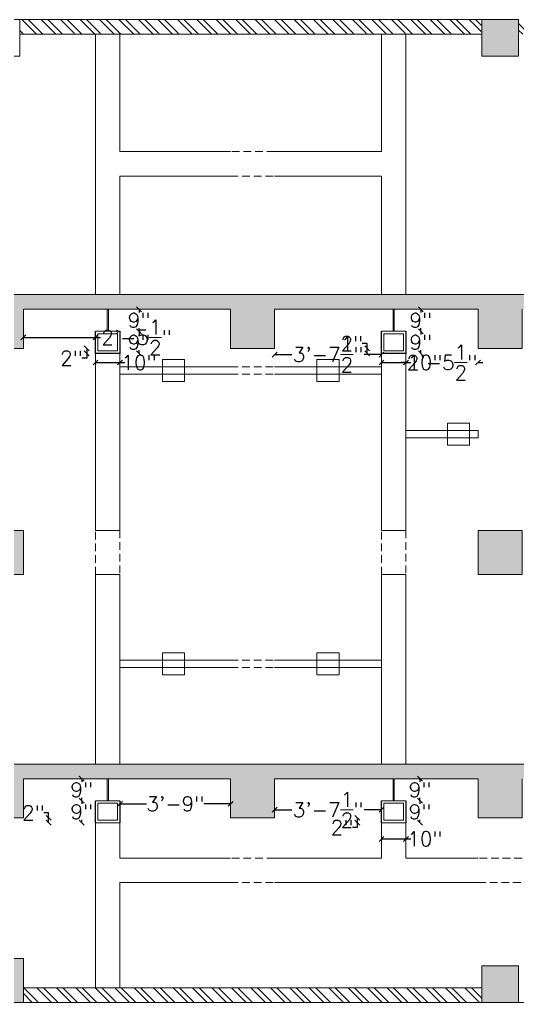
# Model space of a CAD drawing. Header units: inches. Extents: x 111501 to 134888, y 46021 to 52102.
# Drawn here: x 118093 to 118296.9, y 46318.8 to 46720.8 of the extents above; entities that cross this region are included whole.
import ezdxf

# ---------------------------------------------------------------- set-up
doc = ezdxf.new("R2010")
doc.units = ezdxf.units.IN
doc.header["$MEASUREMENT"] = 0
doc.linetypes.add('ACAD_ISO02W100', pattern=[15, 12, -3])
doc.linetypes.add('HIDDEN2', pattern=[4.7625, 3.175, -1.5875])
for name, color, linetype, lineweight in [('column', 252, 'Continuous', 9), ('dimension', 250, 'Continuous', 0), ('exterior', 7, 'Continuous', 5), ('SECTION', 7, 'Continuous', 0), ('wall', 7, 'Continuous', 9)]:
    doc.layers.add(name, color=color, linetype=linetype, lineweight=lineweight)
doc.layers.add('false ceiling', color=5, linetype='Continuous')
doc.styles.get("Standard").update_dxf_attribs({"font": 'txt.shx', "height": 6})
doc.dimstyles.new('Standard$0', dxfattribs={"dimtxt": 4, "dimasz": 2, "dimexe": 0.125, "dimexo": 0.125, "dimgap": 0.25, "dimtad": 0, "dimtih": 1, "dimtoh": 1, "dimdec": 1, "dimlfac": -1, "dimzin": 0, "dimdsep": 46, "dimlunit": 4, "dimtxsty": 'Standard', "dimblk": 'OBLIQUE', "dimblk1": 'DOTSMALL', "dimblk2": 'DOTSMALL', "dimcen": 0, "dimse1": 1, "dimse2": 1, "dimadec": 0, "dimazin": 0, "dimtfac": 1, "dimtdec": 1, "dimtofl": 0, "dimtmove": 0, "dimatfit": 3, "dimfxl": 1, "dimtolj": 1, "dimtzin": 0, "dimarcsym": 0})
pattern_1 = [(135, (165811.399, -52608.515), (-3.97747564, -3.97747564), []), (135, (165811.399, -52605.8636), (-3.97747564, -3.97747564), [])]
pattern_2 = [(0, (-2255.474, -1100.255), (0, 10), [0, -10]), (0, (-2255.374, -1103.755), (0, 10), [0, -10]), (0, (-2255.074, -1098.355), (0, 10), [0, -10]), (338.1986, (-2260.274, -1101.4553), (30.00000273, -9.999999105), [1.07703, -52.77462]), (216.8699, (-2259.274, -1101.8553), (29.999999178, 20.000001233), [0.5, -49.5]), (130.6013, (-2259.6739, -1102.1553), (50.000004212, -59.999990182), [0.92195, -91.27349]), (206.5651, (-2262.974, -1103.3553), (-9.99999158, -10.0000131), [0.22361, -22.13707]), (326.3099, (-2263.174, -1103.4553), (19.99999558, -10.000013345), [0.36056, -35.69496]), (108.4349, (-2262.874, -1103.6553), (-9.99998403, 20.000004346), [0.31623, -31.30655]), (225, (-2256.574, -1104.355), (-2e-15, -10.0000031), [0.42426, -13.71787]), (0, (-2256.874, -1104.655), (10, 10), [0.6, -9.4]), (135, (-2256.274, -1104.655), (-10.0000031, 1e-15), [0.42426, -13.71787]), (251.5651, (-2257.774, -1097.9553), (9.99998403, 20.000004346), [0.31623, -31.30655]), (0, (-2257.874, -1098.255), (10, 10), [0.5, -9.5]), (143.1301, (-2257.374, -1098.2553), (-29.999999178, 20.000001233), [0.5, -49.5]), (213.6901, (-2263.074, -1097.8553), (19.99999558, 10.000013345), [0.36056, -35.69496]), (341.5651, (-2263.374, -1098.0553), (-20.000004346, 9.99998403), [0.63246, -30.99032]), (126.8699, (-2262.774, -1098.2553), (20.000001233, -29.999999178), [0.5, -49.5]), (0, (-2260.174, -1098.255), (0, 10), [0, -10]), (0, (-2262.874, -1100.855), (0, 10), [0, -10]), (0, (-2260.074, -1104.555), (0, 10), [0, -10]), (0, (-2257.374, -1101.455), (0, 10), [0, -10]), (0, (-2260.274, -1099.755), (0, 10), [0, -10]), (0, (-2262.474, -1099.455), (0, 10), [0, -10]), (0, (-2261.574, -1100.055), (0, 10), [0, -10]), (0, (-2261.974, -1102.455), (0, 10), [0, -10]), (0, (-2264.374, -1102.055), (0, 10), [0, -10]), (0, (-2264.274, -1099.755), (0, 10), [0, -10]), (0, (-2264.574, -1097.555), (0, 10), [0, -10]), (0, (-2261.474, -1097.155), (0, 10), [0, -10]), (0, (-2259.274, -1096.755), (0, 10), [0, -10]), (0, (-2255.774, -1097.155), (0, 10), [0, -10]), (0, (-2258.174, -1100.255), (0, 10), [0, -10]), (0, (-2259.174, -1098.455), (0, 10), [0, -10]), (0, (-2258.374, -1103.255), (0, 10), [0, -10]), (0, (-2261.374, -1103.755), (0, 10), [0, -10]), (0, (-2258.374, -1105.955), (0, 10), [0, -10]), (0, (-2261.674, -1105.355), (0, 10), [0, -10]), (0, (-2264.874, -1105.655), (0, 10), [0, -10]), (0, (-2263.674, -1106.155), (0, 10), [0, -10]), (0, (-2263.574, -1104.755), (0, 10), [0, -10]), (0, (-2256.874, -1106.355), (0, 10), [0, -10]), (0, (-2255.674, -1102.255), (0, 10), [0, -10]), (0, (-2256.174, -1099.255), (0, 10), [0, -10]), (0, (-2260.774, -1106.455), (0, 10), [0, -10])]

# ---------------------------------------------------------------- blocks, each defined once
blk = doc.blocks.new('_Oblique')
at = {"color": 0, "linetype": 'ByBlock', "lineweight": -2}
blk.add_line((-0.5, -0.5), (0.5, 0.5), dxfattribs=at)
blk = doc.blocks.new('*D1424')
at = {"layer": 'Defpoints', "color": 0, "transparency": 16777216}
for p in [(118118.37, 46410.26), (118124.48, 46410.26), (118124.72, 46401.26)]:
    blk.add_point(p, dxfattribs=at)
at = {"layer": 'dimension', "color": 0, "lineweight": -2, "transparency": 16777216}
for p, q in [((118118.37, 46410.26), (118118.37, 46409.01)), ((118118.37, 46401.26), (118118.37, 46402.51))]:
    blk.add_line(p, q, dxfattribs=at)
at = {"layer": 'dimension', "color": 0, "lineweight": -2, "transparency": 16777216, "xscale": 2, "yscale": 2, "zscale": 2}
for p, rotation in [((118118.37, 46410.26), 90), ((118118.37, 46401.26), 270)]:
    blk.add_blockref('_Oblique', p, dxfattribs=dict(at, rotation=rotation))
at = {"layer": 'dimension', "color": 0, "lineweight": 5, "transparency": 16777216, "insert": (118118.37, 46405.76), "char_height": 6, "attachment_point": 5}
blk.add_mtext('\\A1;9"', dxfattribs=at)
blk = doc.blocks.new('_DOTSMALL')
at = {"color": 0, "linetype": 'ByBlock', "lineweight": -2, "const_width": 0.5}
blk.add_lwpolyline([(-0.0625, 0, 1), (0.0625, 0, 1)], format="xyb", close=True, dxfattribs=at)
blk = doc.blocks.new('*D1425')
at = {"layer": 'Defpoints', "color": 0, "lineweight": 5, "transparency": 16777216}
for p in [(118124.72, 46401.26), (118118.37, 46392.26), (118125.22, 46392.26)]:
    blk.add_point(p, dxfattribs=at)
at = {"layer": 'dimension', "color": 0, "lineweight": -2, "transparency": 16777216}
for p, q in [((118118.37, 46401.26), (118118.37, 46400.01)), ((118118.37, 46392.26), (118118.37, 46393.51))]:
    blk.add_line(p, q, dxfattribs=at)
at = {"layer": 'dimension', "color": 0, "lineweight": -2, "transparency": 16777216, "xscale": 2, "yscale": 2, "zscale": 2}
for p, rotation in [((118118.37, 46401.26), 90), ((118118.37, 46392.26), 270)]:
    blk.add_blockref('_Oblique', p, dxfattribs=dict(at, rotation=rotation))
at = {"layer": 'dimension', "color": 0, "lineweight": 5, "transparency": 16777216, "insert": (118118.37, 46396.76), "char_height": 6, "attachment_point": 5}
blk.add_mtext('\\A1;9"', dxfattribs=at)
blk = doc.blocks.new('*D1426')
at = {"layer": 'Defpoints', "color": 0, "transparency": 16777216}
for p in [(118094.51, 46394.26), (118104.82, 46394.26), (118124.37, 46392.26)]:
    blk.add_point(p, dxfattribs=at)
at = {"layer": 'dimension', "color": 0, "lineweight": -2, "transparency": 16777216}
for p, q in [((118104.82, 46396.26), (118102.82, 46396.26)), ((118104.82, 46394.26), (118104.82, 46396.26)), ((118104.82, 46392.26), (118104.82, 46394.26))]:
    blk.add_line(p, q, dxfattribs=at)
at = {"layer": 'dimension', "color": 0, "lineweight": -2, "transparency": 16777216, "xscale": 2, "yscale": 2, "zscale": 2}
for p, rotation in [((118104.82, 46394.26), 90), ((118104.82, 46392.26), 270)]:
    blk.add_blockref('_Oblique', p, dxfattribs=dict(at, rotation=rotation))
at = {"layer": 'dimension', "color": 0, "lineweight": 5, "transparency": 16777216, "insert": (118098.57, 46396.26), "char_height": 6, "attachment_point": 5}
blk.add_mtext('\\A1;2"', dxfattribs=at)
blk = doc.blocks.new('*D1427')
at = {"layer": 'Defpoints', "color": 0, "transparency": 16777216}
for p in [(118240.94, 46393.23), (118250.94, 46393.67), (118250.94, 46385.64)]:
    blk.add_point(p, dxfattribs=at)
at = {"layer": 'dimension', "color": 0, "lineweight": -2, "transparency": 16777216}
for p, q in [((118240.94, 46385.64), (118250.94, 46385.64)), ((118250.94, 46385.64), (118252.94, 46385.64))]:
    blk.add_line(p, q, dxfattribs=at)
at = {"layer": 'dimension', "color": 0, "lineweight": -2, "transparency": 16777216, "xscale": 2, "yscale": 2, "zscale": 2, "rotation": 180}
blk.add_blockref('_Oblique', (118240.94, 46385.64), dxfattribs=at)
at = {"layer": 'dimension', "color": 0, "lineweight": -2, "transparency": 16777216, "xscale": 2, "yscale": 2, "zscale": 2}
blk.add_blockref('_Oblique', (118250.94, 46385.64), dxfattribs=at)
at = {"layer": 'dimension', "color": 0, "lineweight": 5, "transparency": 16777216, "insert": (118258.69, 46385.64), "char_height": 6, "attachment_point": 5}
blk.add_mtext('\\A1;10"', dxfattribs=at)
blk = doc.blocks.new('*D1428')
at = {"layer": 'Defpoints', "color": 0, "transparency": 16777216}
for p in [(118250.21, 46401.26), (118256.67, 46401.26), (118250.67, 46392.26)]:
    blk.add_point(p, dxfattribs=at)
at = {"layer": 'dimension', "color": 0, "lineweight": -2, "transparency": 16777216}
for p, q in [((118256.67, 46401.26), (118256.67, 46400.01)), ((118256.67, 46392.26), (118256.67, 46393.51))]:
    blk.add_line(p, q, dxfattribs=at)
at = {"layer": 'dimension', "color": 0, "lineweight": -2, "transparency": 16777216, "xscale": 2, "yscale": 2, "zscale": 2}
for p, rotation in [((118256.67, 46401.26), 90), ((118256.67, 46392.26), 270)]:
    blk.add_blockref('_Oblique', p, dxfattribs=dict(at, rotation=rotation))
at = {"layer": 'dimension', "color": 0, "lineweight": 5, "transparency": 16777216, "insert": (118256.67, 46396.76), "char_height": 6, "attachment_point": 5}
blk.add_mtext('\\A1;9"', dxfattribs=at)
blk = doc.blocks.new('*D1429')
at = {"layer": 'Defpoints', "color": 0, "lineweight": 5, "transparency": 16777216}
for p in [(118256.67, 46410.26), (118260.37, 46410.26), (118250.21, 46401.26)]:
    blk.add_point(p, dxfattribs=at)
at = {"layer": 'dimension', "color": 0, "lineweight": -2, "transparency": 16777216}
for p, q in [((118256.67, 46410.26), (118256.67, 46409.01)), ((118256.67, 46401.26), (118256.67, 46402.51))]:
    blk.add_line(p, q, dxfattribs=at)
at = {"layer": 'dimension', "color": 0, "lineweight": -2, "transparency": 16777216, "xscale": 2, "yscale": 2, "zscale": 2}
for p, rotation in [((118256.67, 46410.26), 90), ((118256.67, 46401.26), 270)]:
    blk.add_blockref('_Oblique', p, dxfattribs=dict(at, rotation=rotation))
at = {"layer": 'dimension', "color": 0, "lineweight": 5, "transparency": 16777216, "insert": (118256.67, 46405.76), "char_height": 6, "attachment_point": 5}
blk.add_mtext('\\A1;9"', dxfattribs=at)
blk = doc.blocks.new('*D1430')
at = {"layer": 'Defpoints', "color": 0, "transparency": 16777216}
for p in [(118197.23, 46394.26), (118231.03, 46392.26), (118240.94, 46392.26)]:
    blk.add_point(p, dxfattribs=at)
at = {"layer": 'dimension', "color": 0, "lineweight": -2, "transparency": 16777216}
for p, q in [((118231.03, 46394.26), (118231.03, 46392.26)), ((118231.03, 46392.26), (118231.03, 46390.26)), ((118231.03, 46390.26), (118229.03, 46390.26))]:
    blk.add_line(p, q, dxfattribs=at)
at = {"layer": 'dimension', "color": 0, "lineweight": -2, "transparency": 16777216, "xscale": 2, "yscale": 2, "zscale": 2}
for p, rotation in [((118231.03, 46394.26), 90), ((118231.03, 46392.26), 270)]:
    blk.add_blockref('_Oblique', p, dxfattribs=dict(at, rotation=rotation))
at = {"layer": 'dimension', "color": 0, "lineweight": 5, "transparency": 16777216, "insert": (118224.78, 46390.26), "char_height": 6, "attachment_point": 5}
blk.add_mtext('\\A1;2"', dxfattribs=at)
blk = doc.blocks.new('*D1431')
at = {"layer": 'Defpoints', "color": 0, "transparency": 16777216}
for p in [(118240.94, 46401.26), (118240.94, 46397.56), (118197.23, 46394.26)]:
    blk.add_point(p, dxfattribs=at)
at = {"layer": 'dimension', "color": 0, "lineweight": -2, "transparency": 16777216}
for p, q in [((118197.23, 46397.56), (118204.33, 46397.56)), ((118240.94, 46397.56), (118233.83, 46397.56))]:
    blk.add_line(p, q, dxfattribs=at)
at = {"layer": 'dimension', "color": 0, "lineweight": -2, "transparency": 16777216, "xscale": 2, "yscale": 2, "zscale": 2, "rotation": 180}
blk.add_blockref('_Oblique', (118197.23, 46397.56), dxfattribs=at)
at = {"layer": 'dimension', "color": 0, "lineweight": -2, "transparency": 16777216, "xscale": 2, "yscale": 2, "zscale": 2}
blk.add_blockref('_Oblique', (118240.94, 46397.56), dxfattribs=at)
at = {"layer": 'dimension', "color": 0, "lineweight": 5, "transparency": 16777216, "insert": (118219.08, 46397.56), "char_height": 6, "attachment_point": 5}
blk.add_mtext('\\A1;3\'-7{\\H1.000000x;\\S1/2;}"', dxfattribs=at)
blk = doc.blocks.new('*D1432')
at = {"layer": 'Defpoints', "color": 0, "transparency": 16777216}
for p in [(118179.23, 46400.99), (118179.23, 46399.98), (118134.01, 46389.52)]:
    blk.add_point(p, dxfattribs=at)
at = {"layer": 'dimension', "color": 0, "lineweight": -2, "transparency": 16777216}
for p, q in [((118134.01, 46399.98), (118144.87, 46399.98)), ((118179.23, 46399.98), (118168.37, 46399.98))]:
    blk.add_line(p, q, dxfattribs=at)
at = {"layer": 'dimension', "color": 0, "lineweight": -2, "transparency": 16777216, "xscale": 2, "yscale": 2, "zscale": 2, "rotation": 180}
blk.add_blockref('_Oblique', (118134.01, 46399.98), dxfattribs=at)
at = {"layer": 'dimension', "color": 0, "lineweight": -2, "transparency": 16777216, "xscale": 2, "yscale": 2, "zscale": 2}
blk.add_blockref('_Oblique', (118179.23, 46399.98), dxfattribs=at)
at = {"layer": 'dimension', "color": 0, "lineweight": 5, "transparency": 16777216, "insert": (118156.62, 46399.98), "char_height": 6, "attachment_point": 5}
blk.add_mtext('\\A1;3\'-9"', dxfattribs=at)
blk = doc.blocks.new('*D1464')
at = {"layer": 'Defpoints', "color": 0, "transparency": 16777216}
for p in [(118094.51, 46586.29), (118120.41, 46584.29), (118124.01, 46584.29)]:
    blk.add_point(p, dxfattribs=at)
at = {"layer": 'dimension', "color": 0, "lineweight": -2, "transparency": 16777216}
for p, q in [((118120.41, 46586.29), (118120.41, 46584.29)), ((118120.41, 46584.29), (118120.41, 46582.29)), ((118120.41, 46582.29), (118118.41, 46582.29))]:
    blk.add_line(p, q, dxfattribs=at)
at = {"layer": 'dimension', "color": 0, "lineweight": -2, "transparency": 16777216, "xscale": 2, "yscale": 2, "zscale": 2}
for p, rotation in [((118120.41, 46586.29), 90), ((118120.41, 46584.29), 270)]:
    blk.add_blockref('_Oblique', p, dxfattribs=dict(at, rotation=rotation))
at = {"layer": 'dimension', "color": 0, "lineweight": 5, "transparency": 16777216, "insert": (118114.16, 46582.29), "char_height": 6, "attachment_point": 5}
blk.add_mtext('\\A1;2"', dxfattribs=at)
blk = doc.blocks.new('*D1465')
at = {"layer": 'Defpoints', "color": 0, "transparency": 16777216}
for p in [(118124.01, 46582.79), (118134.01, 46583.14), (118134.01, 46580.55)]:
    blk.add_point(p, dxfattribs=at)
at = {"layer": 'dimension', "color": 0, "lineweight": -2, "transparency": 16777216}
for p, q in [((118124.01, 46580.55), (118134.01, 46580.55)), ((118134.01, 46580.55), (118136.01, 46580.55))]:
    blk.add_line(p, q, dxfattribs=at)
at = {"layer": 'dimension', "color": 0, "lineweight": -2, "transparency": 16777216, "xscale": 2, "yscale": 2, "zscale": 2, "rotation": 180}
blk.add_blockref('_Oblique', (118124.01, 46580.55), dxfattribs=at)
at = {"layer": 'dimension', "color": 0, "lineweight": -2, "transparency": 16777216, "xscale": 2, "yscale": 2, "zscale": 2}
blk.add_blockref('_Oblique', (118134.01, 46580.55), dxfattribs=at)
at = {"layer": 'dimension', "color": 0, "lineweight": 5, "transparency": 16777216, "insert": (118141.76, 46580.55), "char_height": 6, "attachment_point": 5}
blk.add_mtext('\\A1;10"', dxfattribs=at)
blk = doc.blocks.new('*D1466')
at = {"layer": 'Defpoints', "color": 0, "transparency": 16777216}
for p in [(118133.54, 46593.29), (118141.81, 46593.29), (118133.54, 46584.29)]:
    blk.add_point(p, dxfattribs=at)
at = {"layer": 'dimension', "color": 0, "lineweight": -2, "transparency": 16777216}
for p, q in [((118141.81, 46593.29), (118141.81, 46592.04)), ((118141.81, 46584.29), (118141.81, 46585.54))]:
    blk.add_line(p, q, dxfattribs=at)
at = {"layer": 'dimension', "color": 0, "lineweight": -2, "transparency": 16777216, "xscale": 2, "yscale": 2, "zscale": 2}
for p, rotation in [((118141.81, 46593.29), 90), ((118141.81, 46584.29), 270)]:
    blk.add_blockref('_Oblique', p, dxfattribs=dict(at, rotation=rotation))
at = {"layer": 'dimension', "color": 0, "lineweight": 5, "transparency": 16777216, "insert": (118141.81, 46588.79), "char_height": 6, "attachment_point": 5}
blk.add_mtext('\\A1;9"', dxfattribs=at)
blk = doc.blocks.new('*D1467')
at = {"layer": 'Defpoints', "color": 0, "transparency": 16777216}
for p in [(118132.53, 46602.29), (118141.81, 46602.29), (118133.03, 46593.29)]:
    blk.add_point(p, dxfattribs=at)
at = {"layer": 'dimension', "color": 0, "lineweight": -2, "transparency": 16777216}
for p, q in [((118141.81, 46602.29), (118141.81, 46601.04)), ((118141.81, 46593.29), (118141.81, 46594.54))]:
    blk.add_line(p, q, dxfattribs=at)
at = {"layer": 'dimension', "color": 0, "lineweight": -2, "transparency": 16777216, "xscale": 2, "yscale": 2, "zscale": 2}
for p, rotation in [((118141.81, 46602.29), 90), ((118141.81, 46593.29), 270)]:
    blk.add_blockref('_Oblique', p, dxfattribs=dict(at, rotation=rotation))
at = {"layer": 'dimension', "color": 0, "lineweight": 5, "transparency": 16777216, "insert": (118141.81, 46597.79), "char_height": 6, "attachment_point": 5}
blk.add_mtext('\\A1;9"', dxfattribs=at)
blk = doc.blocks.new('*D1468')
at = {"layer": 'Defpoints', "color": 0, "transparency": 16777216}
for p in [(118197.23, 46586.29), (118235.08, 46586.29), (118240.94, 46584.29)]:
    blk.add_point(p, dxfattribs=at)
at = {"layer": 'dimension', "color": 0, "lineweight": -2, "transparency": 16777216}
for p, q in [((118235.08, 46588.29), (118233.08, 46588.29)), ((118235.08, 46586.29), (118235.08, 46588.29)), ((118235.08, 46584.29), (118235.08, 46586.29))]:
    blk.add_line(p, q, dxfattribs=at)
at = {"layer": 'dimension', "color": 0, "lineweight": -2, "transparency": 16777216, "xscale": 2, "yscale": 2, "zscale": 2}
for p, rotation in [((118235.08, 46586.29), 90), ((118235.08, 46584.29), 270)]:
    blk.add_blockref('_Oblique', p, dxfattribs=dict(at, rotation=rotation))
at = {"layer": 'dimension', "color": 0, "lineweight": 5, "transparency": 16777216, "insert": (118228.83, 46588.29), "char_height": 6, "attachment_point": 5}
blk.add_mtext('\\A1;2"', dxfattribs=at)
blk = doc.blocks.new('*D1469')
at = {"layer": 'Defpoints', "color": 0, "transparency": 16777216}
for p in [(118249.92, 46593.29), (118257.02, 46593.29), (118249.92, 46584.29)]:
    blk.add_point(p, dxfattribs=at)
at = {"layer": 'dimension', "color": 0, "lineweight": -2, "transparency": 16777216}
for p, q in [((118257.02, 46593.29), (118257.02, 46592.04)), ((118257.02, 46584.29), (118257.02, 46585.54))]:
    blk.add_line(p, q, dxfattribs=at)
at = {"layer": 'dimension', "color": 0, "lineweight": -2, "transparency": 16777216, "xscale": 2, "yscale": 2, "zscale": 2}
for p, rotation in [((118257.02, 46593.29), 90), ((118257.02, 46584.29), 270)]:
    blk.add_blockref('_Oblique', p, dxfattribs=dict(at, rotation=rotation))
at = {"layer": 'dimension', "color": 0, "lineweight": 5, "transparency": 16777216, "insert": (118257.02, 46588.79), "char_height": 6, "attachment_point": 5}
blk.add_mtext('\\A1;9"', dxfattribs=at)
blk = doc.blocks.new('*D1470')
at = {"layer": 'Defpoints', "color": 0, "transparency": 16777216}
for p in [(118249.92, 46602.29), (118257.02, 46602.29), (118249.92, 46593.29)]:
    blk.add_point(p, dxfattribs=at)
at = {"layer": 'dimension', "color": 0, "lineweight": -2, "transparency": 16777216}
for p, q in [((118257.02, 46602.29), (118257.02, 46601.04)), ((118257.02, 46593.29), (118257.02, 46594.54))]:
    blk.add_line(p, q, dxfattribs=at)
at = {"layer": 'dimension', "color": 0, "lineweight": -2, "transparency": 16777216, "xscale": 2, "yscale": 2, "zscale": 2}
for p, rotation in [((118257.02, 46602.29), 90), ((118257.02, 46593.29), 270)]:
    blk.add_blockref('_Oblique', p, dxfattribs=dict(at, rotation=rotation))
at = {"layer": 'dimension', "color": 0, "lineweight": 5, "transparency": 16777216, "insert": (118257.02, 46597.79), "char_height": 6, "attachment_point": 5}
blk.add_mtext('\\A1;9"', dxfattribs=at)
blk = doc.blocks.new('*D1471')
at = {"layer": 'Defpoints', "color": 0, "transparency": 16777216}
for p in [(118240.94, 46582.75), (118250.94, 46582.75), (118250.94, 46580.52)]:
    blk.add_point(p, dxfattribs=at)
at = {"layer": 'dimension', "color": 0, "lineweight": -2, "transparency": 16777216}
for p, q in [((118240.94, 46580.52), (118250.94, 46580.52)), ((118250.94, 46580.52), (118252.94, 46580.52))]:
    blk.add_line(p, q, dxfattribs=at)
at = {"layer": 'dimension', "color": 0, "lineweight": -2, "transparency": 16777216, "xscale": 2, "yscale": 2, "zscale": 2, "rotation": 180}
blk.add_blockref('_Oblique', (118240.94, 46580.52), dxfattribs=at)
at = {"layer": 'dimension', "color": 0, "lineweight": -2, "transparency": 16777216, "xscale": 2, "yscale": 2, "zscale": 2}
blk.add_blockref('_Oblique', (118250.94, 46580.52), dxfattribs=at)
at = {"layer": 'dimension', "color": 0, "lineweight": 5, "transparency": 16777216, "insert": (118258.69, 46580.52), "char_height": 6, "attachment_point": 5}
blk.add_mtext('\\A1;10"', dxfattribs=at)
blk = doc.blocks.new('*D1472')
at = {"layer": 'Defpoints', "color": 0, "transparency": 16777216}
for p in [(118240.94, 46593.29), (118197.23, 46591.41), (118240.94, 46583.78)]:
    blk.add_point(p, dxfattribs=at)
at = {"layer": 'dimension', "color": 0, "lineweight": -2, "transparency": 16777216}
for p, q in [((118197.23, 46583.78), (118204.33, 46583.78)), ((118240.94, 46583.78), (118233.83, 46583.78))]:
    blk.add_line(p, q, dxfattribs=at)
at = {"layer": 'dimension', "color": 0, "lineweight": -2, "transparency": 16777216, "xscale": 2, "yscale": 2, "zscale": 2, "rotation": 180}
blk.add_blockref('_Oblique', (118197.23, 46583.78), dxfattribs=at)
at = {"layer": 'dimension', "color": 0, "lineweight": -2, "transparency": 16777216, "xscale": 2, "yscale": 2, "zscale": 2}
blk.add_blockref('_Oblique', (118240.94, 46583.78), dxfattribs=at)
at = {"layer": 'dimension', "color": 0, "lineweight": 5, "transparency": 16777216, "insert": (118219.08, 46583.78), "char_height": 6, "attachment_point": 5}
blk.add_mtext('\\A1;3\'-7{\\H1.000000x;\\S1/2;}"', dxfattribs=at)
blk = doc.blocks.new('*D1473')
at = {"layer": 'Defpoints', "color": 0, "transparency": 16777216}
for p in [(118250.94, 46593.29), (118280.44, 46593.29), (118280.44, 46580.52)]:
    blk.add_point(p, dxfattribs=at)
at = {"layer": 'dimension', "color": 0, "lineweight": -2, "transparency": 16777216}
for p, q in [((118250.94, 46580.52), (118248.94, 46580.52)), ((118280.44, 46580.52), (118282.44, 46580.52))]:
    blk.add_line(p, q, dxfattribs=at)
at = {"layer": 'dimension', "color": 0, "lineweight": -2, "transparency": 16777216, "xscale": 2, "yscale": 2, "zscale": 2}
blk.add_blockref('_Oblique', (118250.94, 46580.52), dxfattribs=at)
at = {"layer": 'dimension', "color": 0, "lineweight": -2, "transparency": 16777216, "xscale": 2, "yscale": 2, "zscale": 2, "rotation": 180}
blk.add_blockref('_Oblique', (118280.44, 46580.52), dxfattribs=at)
at = {"layer": 'dimension', "color": 0, "lineweight": 5, "transparency": 16777216, "insert": (118265.69, 46580.52), "char_height": 6, "attachment_point": 5}
blk.add_mtext('\\A1;2\'-5{\\H1.000000x;\\S1/2;}"', dxfattribs=at)
blk = doc.blocks.new('*D1474')
at = {"layer": 'Defpoints', "color": 0, "transparency": 16777216}
for p in [(118094.51, 46590.05), (118124.01, 46590.81), (118124.01, 46582.26)]:
    blk.add_point(p, dxfattribs=at)
at = {"layer": 'dimension', "color": 0, "lineweight": -2, "transparency": 16777216}
for p, q in [((118094.51, 46590.81), (118124.01, 46590.81)), ((118124.01, 46590.81), (118126.01, 46590.81))]:
    blk.add_line(p, q, dxfattribs=at)
at = {"layer": 'dimension', "color": 0, "lineweight": -2, "transparency": 16777216, "xscale": 2, "yscale": 2, "zscale": 2, "rotation": 180}
blk.add_blockref('_Oblique', (118094.51, 46590.81), dxfattribs=at)
at = {"layer": 'dimension', "color": 0, "lineweight": -2, "transparency": 16777216, "xscale": 2, "yscale": 2, "zscale": 2}
blk.add_blockref('_Oblique', (118124.01, 46590.81), dxfattribs=at)
at = {"layer": 'dimension', "color": 0, "lineweight": 5, "transparency": 16777216, "insert": (118140.76, 46590.81), "char_height": 6, "attachment_point": 5}
blk.add_mtext('\\A1;2\'-5{\\H1.000000x;\\S1/2;}"', dxfattribs=at)

msp = doc.modelspace()

# ---------------------------------------------------------------- hatches: boundary and pattern name
at = {"layer": 'column'}
h = msp.add_hatch(color=256, dxfattribs=at)
h.paths.add_polyline_path([(118285.89, 46705.78), (118296.89, 46705.78), (118296.89, 46716.78), (118285.89, 46716.78)])
h.paths.add_polyline_path([(118285.89, 46716.78), (118281.89, 46716.78), (118281.89, 46705.78), (118285.89, 46705.78)])
h.paths.add_polyline_path([(118296.89, 46716.78), (118296.89, 46720.78), (118285.89, 46720.78), (118285.89, 46716.78)])
h.paths.add_polyline_path([(118281.89, 46720.78), (118281.89, 46716.78), (118285.89, 46716.78), (118285.89, 46720.78)])
h = msp.add_hatch(color=256, dxfattribs=at)
h.paths.add_polyline_path([(118484.37, 46493.78), (118502.37, 46493.78), (118502.37, 46511.78), (118484.37, 46511.78)])
h.paths.add_polyline_path([(118280.44, 46493.78), (118298.44, 46493.78), (118298.44, 46511.78), (118280.44, 46511.78)])
h.paths.add_polyline_path([(118076.51, 46493.78), (118094.51, 46493.78), (118094.51, 46511.78), (118076.51, 46511.78)])
msp.add_hatch(color=256, dxfattribs=at).paths.add_polyline_path([(118076.51, 46318.78), (118094.51, 46318.78), (118094.51, 46336.78), (118076.51, 46336.78)])
h = msp.add_hatch(color=256, dxfattribs=at)
h.paths.add_polyline_path([(118285.89, 46318.78), (118296.89, 46318.78), (118296.89, 46329.78), (118285.89, 46329.78)])
h.paths.add_polyline_path([(118285.89, 46329.78), (118281.89, 46329.78), (118281.89, 46318.78), (118285.89, 46318.78)])
h.paths.add_polyline_path([(118296.89, 46329.78), (118296.89, 46333.78), (118285.89, 46333.78), (118285.89, 46329.78)])
h.paths.add_polyline_path([(118281.89, 46333.78), (118281.89, 46329.78), (118285.89, 46329.78), (118285.89, 46333.78)])
at = {"layer": 'wall', "lineweight": 5}
h = msp.add_hatch(dxfattribs=at)
h.set_pattern_fill('ANSI32', color=256, scale=15, angle=90, style=0)
h.set_pattern_definition(pattern_1)
h.paths.add_polyline_path([(118281.94, 46714.78), (118281.94, 46720.78), (118093.01, 46720.78), (118093.01, 46714.78)])
h.paths.add_polyline_path([(118485.87, 46714.78), (118485.87, 46720.78), (118296.94, 46720.78), (118296.94, 46714.78)])
h.paths.add_polyline_path([(118078.01, 46714.78), (118078.01, 46720.78), (117893.09, 46720.78), (117893.09, 46714.78)])
h.paths.add_polyline_path([(118610.87, 46714.78), (118610.87, 46720.78), (118500.87, 46720.78), (118500.87, 46714.78)])
h = msp.add_hatch(dxfattribs=at)
h.set_pattern_fill('CONC', color=256, scale=10, style=0)
h.set_pattern_definition(pattern_2)
h.paths.add_polyline_path([(118400.4, 46602.29), (118462.94, 46602.29), (118472.94, 46602.29), (118484.37, 46602.29), (118484.37, 46586.29), (118502.37, 46586.29), (118502.37, 46602.29), (118530.87, 46602.29), (118540.87, 46602.29), (118609.37, 46602.29), (118609.37, 46586.29), (118627.37, 46586.29), (118627.37, 46602.29), (118637.37, 46602.29), (118661.87, 46602.29), (118671.87, 46602.29), (118710.33, 46602.29), (118710.33, 46586.29), (118728.33, 46586.29), (118728.33, 46602.29), (118758.87, 46602.29), (118768.87, 46602.29), (118811.3, 46602.29), (118811.3, 46586.29), (118829.3, 46586.29), (118829.3, 46602.29), (118848.8, 46602.29), (118851.8, 46602.29), (118854.8, 46602.29), (118857.8, 46602.29), (118896.8, 46602.29), (118899.8, 46602.29), (118902.8, 46602.29), (118905.8, 46602.29), (118914.58, 46602.29), (118914.58, 46586.29), (118922.58, 46586.29), (118922.58, 46589.79), (118922.58, 46608.29), (118914.58, 46608.29), (118902.8, 46608.29), (118899.8, 46608.29), (118854.8, 46608.29), (118851.8, 46608.29), (118829.3, 46608.29), (118811.3, 46608.29), (118768.87, 46608.29), (118758.87, 46608.29), (118728.33, 46608.29), (118710.33, 46608.29), (118671.87, 46608.29), (118661.87, 46608.29), (118637.37, 46608.29), (118627.37, 46608.29), (118609.37, 46608.29), (118540.87, 46608.29), (118530.87, 46608.29), (118502.37, 46608.29), (118484.37, 46608.29), (118472.94, 46608.29), (118462.94, 46608.29), (118400.4, 46608.29)])
h.paths.add_polyline_path([(118197.23, 46602.29), (118240.94, 46602.29), (118250.94, 46602.29), (118280.44, 46602.29), (118280.44, 46586.29), (118298.44, 46586.29), (118298.44, 46602.29), (118349.94, 46602.29), (118359.94, 46602.29), (118382.4, 46602.29), (118382.4, 46608.29), (118359.94, 46608.29), (118349.94, 46608.29), (118298.44, 46608.29), (118280.44, 46608.29), (118250.94, 46608.29), (118240.94, 46608.29), (118197.23, 46608.29)])
h.paths.add_polyline_path([(117999.8, 46602.29), (118076.51, 46602.29), (118076.51, 46586.29), (118094.51, 46586.29), (118094.51, 46602.29), (118179.23, 46602.29), (118179.23, 46608.29), (117999.8, 46608.29)])
h.paths.add_polyline_path([(117878.09, 46602.29), (117878.09, 46586.29), (117896.09, 46586.29), (117896.09, 46602.29), (117981.8, 46602.29), (117981.8, 46608.29), (117878.09, 46608.29)])
h.paths.add_polyline_path([(118382.4, 46602.29), (118382.4, 46586.29), (118400.4, 46586.29), (118400.4, 46602.29), (118400.4, 46608.29), (118382.4, 46608.29)])
h.paths.add_polyline_path([(117981.8, 46586.29), (117999.8, 46586.29), (117999.8, 46608.29), (117981.8, 46608.29)])
h.paths.add_polyline_path([(118179.23, 46586.29), (118197.23, 46586.29), (118197.23, 46608.29), (118179.23, 46608.29)])
h = msp.add_hatch(dxfattribs=at)
h.set_pattern_fill('CONC', color=256, scale=10, style=0)
h.set_pattern_definition(pattern_2)
h.paths.add_polyline_path([(117941.09, 46410.26), (117981.8, 46410.26), (117981.8, 46394.26), (117999.8, 46394.26), (117999.8, 46410.26), (118076.51, 46410.26), (118076.51, 46394.26), (118094.51, 46394.26), (118094.51, 46410.26), (118179.23, 46410.26), (118179.23, 46394.26), (118197.23, 46394.26), (118197.23, 46410.26), (118280.44, 46410.26), (118280.44, 46394.26), (118298.44, 46394.26), (118298.44, 46410.26), (118382.4, 46410.26), (118382.4, 46416.26), (117941.09, 46416.26)])
h.paths.add_polyline_path([(118400.4, 46416.26), (118432.87, 46416.26), (118442.87, 46416.26), (118484.37, 46416.26), (118502.37, 46416.26), (118530.87, 46416.26), (118540.87, 46416.26), (118609.37, 46416.26), (118609.37, 46415.79), (118627.37, 46415.79), (118710.33, 46415.79), (118728.33, 46415.79), (118811.3, 46415.79), (118827.8, 46415.79), (118829.3, 46414.46), (118829.3, 46410.26), (118829.3, 46394.26), (118827.8, 46394.26), (118823.8, 46394.26), (118811.3, 46394.26), (118811.3, 46410.26), (118728.33, 46410.26), (118728.33, 46394.26), (118710.33, 46394.26), (118710.33, 46410.26), (118627.37, 46410.26), (118627.37, 46394.26), (118609.37, 46394.26), (118609.37, 46410.26), (118540.87, 46410.26), (118530.87, 46410.26), (118502.37, 46410.26), (118502.37, 46394.26), (118484.37, 46394.26), (118484.37, 46410.26), (118442.87, 46410.26), (118432.87, 46410.26), (118400.4, 46410.26)])
h.paths.add_polyline_path([(117818.09, 46410.26), (117878.09, 46410.26), (117878.09, 46394.26), (117896.09, 46394.26), (117896.09, 46410.26), (117938.09, 46410.26), (117938.09, 46416.26), (117818.09, 46416.26)])
h.paths.add_polyline_path([(118382.4, 46394.26), (118400.4, 46394.26), (118400.4, 46416.26), (118382.4, 46416.26)])
h = msp.add_hatch(dxfattribs=at)
h.set_pattern_fill('ANSI32', color=256, scale=15, angle=90, style=0)
h.set_pattern_definition(pattern_1)
h.paths.add_polyline_path([(118281.94, 46318.78), (118281.94, 46324.78), (118094.51, 46324.78), (118094.51, 46318.78)])
h.paths.add_polyline_path([(117905.09, 46318.78), (118076.51, 46318.78), (118076.51, 46324.78), (117905.09, 46324.78)])

# ---------------------------------------------------------------- linework, layer by layer
at = {"layer": 'column'}
for points in [[(118078.01, 46705.78), (118078.01, 46720.78), (118093.01, 46720.78), (118093.01, 46705.78)], [(118281.94, 46705.78), (118281.94, 46720.78), (118296.94, 46720.78), (118296.94, 46705.78)], [(118076.51, 46511.78), (118076.51, 46493.78), (118094.51, 46493.78), (118094.51, 46511.78)], [(118280.44, 46511.78), (118280.44, 46493.78), (118298.44, 46493.78), (118298.44, 46511.78)], [(118076.51, 46336.78), (118076.51, 46318.78), (118094.51, 46318.78), (118094.51, 46336.78)], [(118281.94, 46318.78), (118281.94, 46333.78), (118296.94, 46333.78), (118296.94, 46318.78)]]:
    msp.add_lwpolyline(points, close=True, dxfattribs=at)
at = {"layer": 'exterior', "color": 1, "linetype": 'ACAD_ISO02W100'}
for p, q in [((119347.18, 46608.29), (117820.73, 46608.29)), ((119347.18, 46416.26), (117760.73, 46416.26))]:
    msp.add_line(p, q, dxfattribs=at)
at = {"layer": 'false ceiling', "linetype": 'HIDDEN2', "lineweight": 5}
for p, q in [((118197.23, 46666.78), (118179.23, 46666.78)), ((118179.23, 46656.78), (118197.23, 46656.78)), ((118179.23, 46578.78), (118197.23, 46578.78)), ((118179.23, 46575.78), (118197.23, 46575.78)), ((118124.01, 46493.78), (118124.01, 46511.78)), ((118134.01, 46511.78), (118134.01, 46493.78)), ((118240.94, 46493.78), (118240.94, 46511.78)), ((118250.94, 46511.78), (118250.94, 46493.78)), ((118179.23, 46458.78), (118197.23, 46458.78)), ((118179.23, 46455.78), (118197.23, 46455.78)), ((118197.23, 46377.78), (118179.23, 46377.78)), ((118298.44, 46377.78), (118280.44, 46377.78)), ((118179.23, 46367.78), (118197.23, 46367.78)), ((118280.44, 46367.78), (118298.44, 46367.78))]:
    msp.add_line(p, q, dxfattribs=at)
at = {"layer": 'false ceiling', "lineweight": 5}
for points in [[(118134.01, 46666.78), (118134.01, 46714.78), (118124.01, 46714.78), (118124.01, 46608.29)], [(118250.94, 46608.29), (118250.94, 46714.78), (118240.94, 46714.78), (118240.94, 46666.78)], [(118134.01, 46666.78), (118179.23, 46666.78)], [(118197.23, 46666.78), (118240.94, 46666.78)], [(118134.01, 46608.29), (118134.01, 46656.78)], [(118179.23, 46656.78), (118134.01, 46656.78)], [(118240.94, 46656.78), (118197.23, 46656.78)], [(118240.94, 46656.78), (118240.94, 46608.29)], [(118124.01, 46593.29), (118124.01, 46511.78), (118134.01, 46511.78), (118134.01, 46593.29)], [(118240.94, 46593.29), (118240.94, 46511.78), (118250.94, 46511.78), (118250.94, 46593.29)], [(118179.23, 46578.78), (118134.01, 46578.78), (118134.01, 46575.78), (118179.23, 46575.78)], [(118197.23, 46575.78), (118240.94, 46575.78), (118240.94, 46578.78), (118197.23, 46578.78)], [(118124.01, 46416.26), (118124.01, 46493.78), (118134.01, 46493.78), (118134.01, 46416.26)], [(118240.94, 46416.26), (118240.94, 46493.78), (118250.94, 46493.78), (118250.94, 46416.26)], [(118179.23, 46458.78), (118134.01, 46458.78), (118134.01, 46455.78), (118179.23, 46455.78)], [(118197.23, 46455.78), (118240.94, 46455.78), (118240.94, 46458.78), (118197.23, 46458.78)], [(118134.01, 46367.78), (118134.01, 46324.78), (118124.01, 46324.78), (118124.01, 46401.26)], [(118134.01, 46401.26), (118134.01, 46377.78)], [(118240.94, 46377.78), (118240.94, 46401.26)], [(118250.94, 46401.26), (118250.94, 46377.78)], [(118179.23, 46377.78), (118134.01, 46377.78)], [(118240.94, 46377.78), (118197.23, 46377.78)], [(118280.44, 46377.78), (118250.94, 46377.78)], [(118134.01, 46367.78), (118179.23, 46367.78)], [(118197.23, 46367.78), (118280.44, 46367.78)]]:
    msp.add_lwpolyline(points, dxfattribs=at)
for points in [[(118160.37, 46572.78), (118160.37, 46581.78), (118151.37, 46581.78), (118151.37, 46572.78)], [(118214.58, 46572.78), (118214.58, 46581.78), (118223.58, 46581.78), (118223.58, 46572.78)], [(118267.94, 46546.78), (118267.94, 46555.78), (118276.94, 46555.78), (118276.94, 46546.78)], [(118250.94, 46549.78), (118250.94, 46552.78), (118280.44, 46552.78), (118280.44, 46549.78)], [(118160.37, 46452.78), (118160.37, 46461.78), (118151.37, 46461.78), (118151.37, 46452.78)], [(118214.58, 46452.78), (118214.58, 46461.78), (118223.58, 46461.78), (118223.58, 46452.78)]]:
    msp.add_lwpolyline(points, close=True, dxfattribs=at)
at = {"layer": 'SECTION', "color": 15}
for points in [[(118128.76, 46593.29), (118129.26, 46593.29), (118129.26, 46602.29), (118128.76, 46602.29)], [(118245.69, 46593.29), (118246.19, 46593.29), (118246.19, 46602.29), (118245.69, 46602.29)], [(118128.76, 46401.26), (118129.26, 46401.26), (118129.26, 46410.26), (118128.76, 46410.26)], [(118245.69, 46401.26), (118246.19, 46401.26), (118246.19, 46410.26), (118245.69, 46410.26)]]:
    msp.add_lwpolyline(points, close=True, dxfattribs=at)
at = {"layer": 'SECTION', "color": 1}
for points in [[(118123.91, 46593.29), (118123.91, 46584.19), (118134.11, 46584.19), (118134.11, 46593.29)], [(118240.84, 46593.29), (118240.84, 46584.19), (118251.04, 46584.19), (118251.04, 46593.29)], [(118123.91, 46401.26), (118123.91, 46392.16), (118134.11, 46392.16), (118134.11, 46401.26)], [(118240.84, 46401.26), (118240.84, 46392.16), (118251.04, 46392.16), (118251.04, 46401.26)]]:
    msp.add_lwpolyline(points, dxfattribs=at)
at = {"layer": 'SECTION', "color": 5}
for points in [[(118124.01, 46584.29), (118134.01, 46584.29), (118134.01, 46593.29), (118124.01, 46593.29)], [(118125.01, 46585.29), (118133.01, 46585.29), (118133.01, 46592.29), (118125.01, 46592.29)], [(118240.94, 46584.29), (118250.94, 46584.29), (118250.94, 46593.29), (118240.94, 46593.29)], [(118241.94, 46585.29), (118249.94, 46585.29), (118249.94, 46592.29), (118241.94, 46592.29)], [(118124.01, 46392.26), (118134.01, 46392.26), (118134.01, 46401.26), (118124.01, 46401.26)], [(118125.01, 46393.26), (118133.01, 46393.26), (118133.01, 46400.26), (118125.01, 46400.26)], [(118240.94, 46392.26), (118250.94, 46392.26), (118250.94, 46401.26), (118240.94, 46401.26)], [(118241.94, 46393.26), (118249.94, 46393.26), (118249.94, 46400.26), (118241.94, 46400.26)]]:
    msp.add_lwpolyline(points, close=True, dxfattribs=at)
at = {"layer": 'wall'}
for p, q in [((118281.94, 46720.78), (118093.01, 46720.78)), ((118281.94, 46714.78), (118093.01, 46714.78)), ((118094.51, 46324.78), (118281.94, 46324.78)), ((118093.01, 46318.78), (118485.87, 46318.78))]:
    msp.add_line(p, q, dxfattribs=at)
at = {"layer": 'wall', "lineweight": 5}
for points in [[(117878.09, 46602.29), (117878.09, 46608.29), (118922.58, 46608.29), (118922.58, 46602.29)], [(118076.51, 46602.29), (118076.51, 46586.29), (118094.51, 46586.29), (118094.51, 46602.29)], [(118179.23, 46602.29), (118094.51, 46602.29)], [(118179.23, 46602.29), (118179.23, 46586.29), (118197.23, 46586.29), (118197.23, 46602.29)], [(118280.44, 46602.29), (118197.23, 46602.29)], [(118280.44, 46602.29), (118280.44, 46586.29), (118298.44, 46586.29), (118298.44, 46602.29)], [(118829.3, 46410.26), (118829.3, 46416.26), (117812.09, 46416.26), (117812.09, 46410.26), (117878.09, 46410.26)], [(118076.51, 46410.26), (118076.51, 46394.26), (118094.51, 46394.26), (118094.51, 46410.26)], [(118094.51, 46410.26), (118179.23, 46410.26)], [(118179.23, 46410.26), (118179.23, 46394.26), (118197.23, 46394.26), (118197.23, 46410.26)], [(118197.23, 46410.26), (118280.44, 46410.26)], [(118280.44, 46410.26), (118280.44, 46394.26), (118298.44, 46394.26), (118298.44, 46410.26)]]:
    msp.add_lwpolyline(points, dxfattribs=at)

# ---------------------------------------------------------------- dimensions: what is measured, and where the dimension line sits
at = {"layer": 'dimension', "lineweight": 5}
for base, p1, p2, picture, middle in [((118141.81, 46602.29), (118133.03, 46593.29), (118132.53, 46602.29), '*D1467', (118141.81, 46597.79)), ((118257.02, 46602.29), (118249.92, 46593.29), (118249.92, 46602.29), '*D1470', (118257.02, 46597.79)), ((118141.81, 46593.29), (118133.54, 46584.29), (118133.54, 46593.29), '*D1466', (118141.81, 46588.79)), ((118235.08, 46586.29), (118240.94, 46584.29), (118197.23, 46586.29), '*D1468', (118228.83, 46588.29)), ((118257.02, 46593.29), (118249.92, 46584.29), (118249.92, 46593.29), '*D1469', (118257.02, 46588.79)), ((118120.41, 46584.29), (118094.51, 46586.29), (118124.01, 46584.29), '*D1464', (118114.16, 46582.29)), ((118118.37, 46410.26), (118124.72, 46401.26), (118124.48, 46410.26), '*D1424', (118118.37, 46405.76)), ((118104.82, 46394.26), (118124.37, 46392.26), (118094.51, 46394.26), '*D1426', (118098.57, 46396.26)), ((118256.67, 46401.26), (118250.67, 46392.26), (118250.21, 46401.26), '*D1428', (118256.67, 46396.76)), ((118231.03, 46392.26), (118197.23, 46394.26), (118240.94, 46392.26), '*D1430', (118224.78, 46390.26))]:
    dim = msp.add_linear_dim(base=base, p1=p1, p2=p2, angle=90, dimstyle='Standard$0', dxfattribs=at)
    dim.commit()
    dim.dimension.update_dxf_attribs({"geometry": picture, "text_midpoint": middle})
for base, p1, p2, picture, middle in [((118124.01, 46590.81), (118094.51, 46590.05), (118124.01, 46582.26), '*D1474', (118140.76, 46590.81)), ((118240.94, 46583.78), (118197.23, 46591.41), (118240.94, 46593.29), '*D1472', (118219.08, 46583.78)), ((118280.44, 46580.52), (118250.94, 46593.29), (118280.44, 46593.29), '*D1473', (118265.69, 46580.52)), ((118134.01, 46580.55), (118124.01, 46582.79), (118134.01, 46583.14), '*D1465', (118141.76, 46580.55)), ((118250.94, 46580.52), (118240.94, 46582.75), (118250.94, 46582.75), '*D1471', (118258.69, 46580.52)), ((118179.23, 46399.98), (118134.01, 46389.52), (118179.23, 46400.99), '*D1432', (118156.62, 46399.98)), ((118240.94, 46397.56), (118197.23, 46394.26), (118240.94, 46401.26), '*D1431', (118219.08, 46397.56)), ((118250.94, 46385.64), (118240.94, 46393.23), (118250.94, 46393.67), '*D1427', (118258.69, 46385.64))]:
    dim = msp.add_linear_dim(base=base, p1=p1, p2=p2, dimstyle='Standard$0', dxfattribs=at)
    dim.commit()
    dim.dimension.update_dxf_attribs({"geometry": picture, "text_midpoint": middle})
for base, p1, p2, picture, middle in [((118256.67, 46410.26), (118250.21, 46401.26), (118260.37, 46410.26), '*D1429', (118256.67, 46405.76)), ((118118.37, 46392.26), (118124.72, 46401.26), (118125.22, 46392.26), '*D1425', (118118.37, 46396.76))]:
    dim = msp.add_linear_dim(base=base, p1=p1, p2=p2, angle=90, dimstyle='Standard$0', override={"dimtmove": 1}, dxfattribs=at)
    dim.commit()
    dim.dimension.update_dxf_attribs({"geometry": picture, "text_midpoint": middle})

doc.saveas('drawing.dxf')
